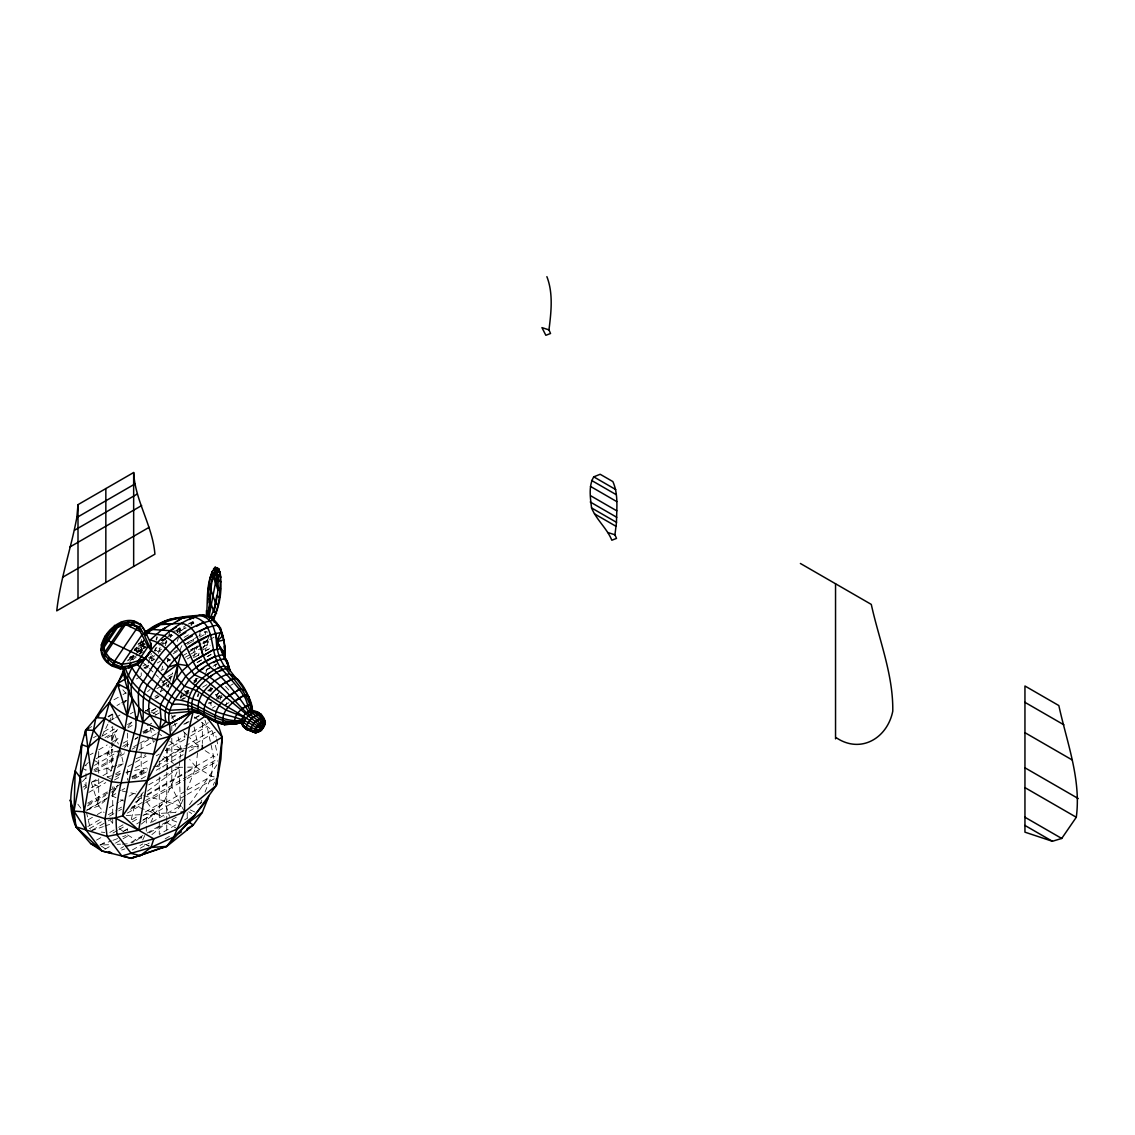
<?xml version="1.0" encoding="UTF-8"?>
<svg xmlns="http://www.w3.org/2000/svg" width="1135" height="1135" viewBox="0 0 1135 1135"><rect width="100%" height="100%" fill="white"/><g stroke="black" fill="none" stroke-linecap="round" stroke-linejoin="round"><path stroke-width="0.75" stroke-dasharray="5 3.75" d="M180.295 632.933L179.869 627.811L186.211 627.967M210.145 690.96L210.245 687.441M111.4 779.348L107.172 776.922L106.704 768.069L107.641 753.441L109.896 746.873M194.085 726.996L198.185 746.036L196.085 767.061L187.005 789.534M205.052 792.088L211.493 776.141L213.493 756.151L210.656 742.971M136.384 651.93L136.867 647.205L138.527 648.766M179.798 760.748L179.075 767.303L180.508 805.595L175.528 812.575M179.968 759.116L181.047 749.299L177.5 734.558M140.74 652.71L142.357 643.502L144.23 639.275M161.865 669.494L162.645 666.16M131.263 819.442L134.597 805.68L143.336 792.06M141.577 639.544L137.491 651.887L143.322 648.511L145.152 642.992L136.597 647.929M140.116 652.852L143.492 642.651M148.16 663.166L151.381 653.419M156.034 639.36L156.942 636.636M153.963 658.243L150.444 658.187L152.033 653.377M156.389 640.239L157.41 637.161M155.523 647.83L154.445 651.079L160.319 647.688M158.418 653.306L160.021 648.44L155.708 650.937M165.27 643.517L166.334 640.282M165.27 645.787L166.859 640.991L159.652 645.148M169.739 632.28L168.689 635.472L174.634 632.039M167.469 661.946L168.491 658.853M178.521 628.577L177.145 632.72L189.275 625.726M178.777 634.11L180.593 628.591M160.503 691.953L164.121 681.071M177.244 641.417L178.351 638.083M167.881 687.228L169.001 683.866M169.555 682.192L172.662 672.771M180.124 650.27L181.529 646.014L185.629 643.644M191.134 625.853L192.51 621.725M192.879 641.757L193.83 638.92M193.674 652.455L195.362 647.333M199.065 636.167L200.171 632.819M180.238 697.841L181.302 694.648M193.56 657.619L197.433 645.928L190.141 650.142M180.692 698.167L181.784 694.847M198.214 655.675L199.051 653.15M205.18 634.664L206.116 631.812L199.292 635.756M186.75 695.258L188.424 690.222L185.445 691.953M193.347 684.164L194.667 680.191M194.553 683.128L196.142 678.347L196.695 681.681M195.305 682.22L196.412 678.9M197.249 696.649L198.341 693.329M198.057 696.493L198.795 694.237M205.648 673.566L208.258 665.692M215.352 666.798L216.303 663.947L212.344 666.245M209.961 691.499L211.266 687.54M211.025 691.428L212.018 688.406M211.039 703.657L211.578 702.04L209.053 703.487M216.459 697.131L217.452 694.166M218.19 698.025L218.927 695.755M220.077 700.068L221.112 696.918M225.978 705.133L226.83 702.565M112.138 740.29L114.394 733.721L117.43 729.535M112.266 794.486L117.558 785.108M183.104 799.182L180.508 805.595L150.274 823.059M200.54 803.254L201.831 800.061M213.281 785.25L214.515 782.171M170.477 637.544L171.669 634.635L168.491 635.643M202.512 649.177L208.797 637.146M142.669 840.056L144.854 835.346L131.688 842.95M150.685 822.747L155.069 813.298L164.447 800.913L179.075 767.303L185.885 767.203M101.824 736.473L108.038 723.875M108.818 722.3L112.72 714.426L108.208 717.036M156.9 647.191L154.828 650.71L160.801 651.22M113.997 743.638L107.641 753.441L98.334 756.861M114.905 742.233L120.097 735.593M189.474 804.729L216.955 764.806M219.949 690.903L217.225 694.719L221.992 697.628M129.887 661.492L135.178 654.838M127.985 726.627L133.618 720.214M216.203 699.359L219.438 695.712L216.586 697.344M82.444 781.547L85.792 777.986M84.174 789.279L86.544 786.995M166.448 686.505L168.888 684.263M147.522 691.74L150.104 689.385M84.728 765.855L88.416 762.507M136.228 653.505L141.265 649.348L147.905 646.751M137.491 652.469L141.265 649.362L145.252 647.801M134.285 649.333L136.867 647.205M108.577 797.323L86.019 810.347L98.702 805.935L105.058 800.813M131.859 807.879L134.597 805.68L164.348 817.058M151.877 834.608L170.534 819.569M141.293 824.109L155.069 813.298L146.046 800.813M124.524 747.27L128.581 744.163M135.349 738.97L138.044 736.899M143.464 732.742L150.231 727.549L162.83 736.445M147.536 791.109L179.075 767.303L174.861 764.394M212.387 708.141L215.239 706.211M138.243 646.283L142.357 643.502L144.358 645.404L135.519 650.497M129.461 657.874L133.519 655.25M138.342 643.616L142.655 641.133M140.541 642.68L146.372 639.303M137.959 644.567L144.017 641.076M144.102 644.056L134.285 649.717L139.931 654.214L144.755 646.95L139.619 644.283M134.1 650.61L145.45 644.07M136.824 651.533L147.422 645.418M137.718 652.157L145.039 647.929M176.946 629.499L179.869 627.811M129.702 658.116L133.944 655.661M176.124 631.173L186.551 625.158M188.041 624.293L195.376 620.065M129.546 658.953L137.094 654.597M161.099 640.736L165.625 638.125M167.143 637.26L171.669 634.635M137.917 654.909L127.56 660.896L130.397 656.37L133.348 659.832M139.392 654.058L143.833 651.504M162.603 640.665L168.519 637.246M177.4 632.124L180.351 630.422L183.544 630.606M162.475 641.19L165.412 639.502M169.81 636.962L172.747 635.26M190.793 624.846L193.815 623.101L193.049 620.561M131.788 659.875L136.243 657.307M158.602 644.396L166.022 640.112M162.546 644.425L168.462 641.02M157.311 651.689L161.766 649.106M148.529 657.917L153.055 655.306L151.239 660.797L154.161 659.095M184.154 637.345L188.68 634.735M150.444 658.187L154.885 655.619M143.01 666.018L145.975 664.301M151.891 660.896L154.857 659.18M186.991 642.85L197.93 636.551M144.003 668.004L148.486 665.408M183.998 644.907L192.978 639.729M144.173 668.189L148.628 665.621M145.323 668.657L148.387 666.883M174.024 652.086L179.968 648.652M187.502 644.297L193.617 640.764M199.732 637.232L207.393 632.819M157.311 662.968L160.191 661.308M173.13 653.845L177.273 651.447M136.455 678.914L140.868 676.361M167.455 661.024L170.42 659.307M203.279 642.552L209.11 639.189L205.236 650.866L209.606 648.355M191.233 649.731L201.15 643.999M202.597 643.162L208.386 639.828M191.12 650.426L197.944 646.482M203.576 643.233L208.173 640.58M209.705 639.686L214.316 637.033M182.423 655.902L187.02 653.249M188.538 652.355L206.896 641.757L209.805 643.531M161.014 670.672L163.951 668.969M185.402 657.236L189.8 654.696M190.921 654.044L201.491 647.957M202.683 647.262L210.188 642.921M113.94 699.784L121.516 695.414M123.034 694.535L126.056 692.79M187.176 658.981L191.276 656.612M192.638 655.817L198.1 652.668M202.527 650.114L210.159 645.716M194.539 657.307L199.136 654.654M205.279 651.121L209.876 648.468M116.976 705.488L119.984 703.743M121.502 702.877L126.013 700.267M167.909 676.361L173.428 673.183M169.299 677.581L172.194 675.907M163.057 681.553L167.526 678.971M169.016 678.12L171.981 676.403M197.135 662.358L201.392 659.903M207.052 656.626L211.309 654.171M161.936 682.958L164.972 681.199M166.49 680.319L171.044 677.694M197.135 662.627L201.689 660.002M207.762 656.498L210.798 654.739M107.995 716.469L114.025 712.979M162.348 685.086L166.873 682.476M156.857 688.661L161.354 686.065M162.858 685.199L167.356 682.603M88.672 728.315L91.68 726.57M160.602 687.356L168.065 683.057M109.769 720.924L114.209 718.356M115.685 717.504L121.601 714.085M160.532 691.584L165.1 688.945M154.885 696.592L157.864 694.875M154.871 698.295L160.872 694.833M155.935 698.365L158.971 696.62M207.067 669.281L211.025 666.997M130.27 713.901L133.32 712.127M205.946 670.374L211.635 667.096M213.054 666.273L217.324 663.805M93.496 737.707L96.447 736.005M103.838 731.734L112.72 726.613L112.72 745.738M193.773 680.83L198.157 678.29M145.422 711.063L149.919 708.467M102.561 735.92L115.94 728.202M145.663 711.035L150.118 708.467M104.973 737.58L120.012 728.911M127.517 724.57L133.533 721.094M151.579 710.68L156.091 708.07M151.537 711.304L157.623 707.8M185.033 691.967L188.084 690.208M107.172 737.892L114.394 733.721L118.324 744.12M186.041 692.393L188.878 690.761M182.792 695.5L188.523 692.194M127.787 727.932L133.774 724.47M153.268 713.22L157.765 710.623M180.266 697.642L184.764 695.046M186.254 694.18L189.261 692.449M181.345 699.415L184.267 697.727M202.64 687.186L207.407 684.362M154.998 715.39L159.581 712.752M182.494 699.529L185.544 697.755M90.247 754.718L93.07 753.087M98.702 749.838L107.172 744.943M112.734 741.737L116.721 739.438M147.408 725.676L151.877 723.094M207.904 690.789L213.054 687.824M208.031 690.86L213.408 687.767M96.205 758.747L112.72 749.214L112.72 768.395M123.218 743.141L130.724 738.814M142.726 731.891L150.231 727.549L152.019 735.863M143.563 733.409L152.473 728.259M171.796 717.107L174.776 715.39M122.722 746.39L128.808 742.872M134.895 739.353L137.945 737.594M145.564 733.196L153.182 728.798M171.456 718.242L177.542 714.738M230.604 685.37L233.299 683.809M215.65 695.117L218.53 693.442M94.475 765.387L118.948 751.256M217.395 697.784L221.637 695.344M208.301 703.175L209.564 702.452M94.006 769.7L115.33 757.4M116.862 756.52L124.481 752.122M133.618 746.844L138.186 744.205M139.704 743.326L150.373 737.168M151.891 736.289L156.46 733.65M217.806 699.16L222.091 696.691M93.992 771.162L118.352 757.088M119.884 756.208L125.971 752.689M132.071 749.171L135.164 747.497M148.827 739.495L141.18 744.021L141.208 778.936L145.706 776.34M172.79 725.776L179.287 721.917M138.938 750.121L155.367 740.644M183.742 724.258L188.226 721.676M194.198 718.228L198.682 715.632M189.19 721.59L184.792 724.116L187.147 725.478M195.036 718.214L200.881 714.837M225.127 704.863L228.958 702.65M83.025 787.165L86.019 785.434L83.664 784.086M91.651 782.185L98.702 778.113L98.702 805.935L104.094 812.617M102.945 775.673L111.4 770.778L111.4 742.503M117.387 767.331L123.374 763.869L120.466 750.377M91.453 787.633L103.597 780.625M115.756 773.616L121.828 770.097M127.9 766.593L133.973 763.089M135.491 762.209L146.117 756.08M168.718 745.567L184.792 736.274M192.113 732.061L208.329 722.697M88.828 792.386L105.754 782.611M115.543 776.964L121.076 773.772M114.422 780L120.395 776.553M126.382 773.091L129.376 771.374M135.349 767.913L150.302 759.287M156.275 755.839L159.269 754.108M165.242 750.661L189.162 736.842M190.666 735.977L207.109 726.485L212.202 730.387L213.99 738.672M131.93 776.737L147.068 767.998M162.22 759.258L212.202 730.387L211.096 727.124M87.764 803.154L107.641 791.677M109.173 790.797L119.87 784.611M132.114 777.546L147.408 768.721M159.638 761.656L181.047 749.299L198.185 746.036L189.545 737.594M88.445 804.147L108.165 792.769M112.72 790.144L117.26 787.52M132.426 778.752L147.607 769.998M87.423 805.992L105.754 795.394M111.4 792.145L115.713 789.648L120.651 790.698M134.469 778.794L147.905 771.034M156.871 765.87L186.736 748.632M188.226 747.766L215.097 732.245L216.189 737.282M87.225 810.106L106.718 798.856M112.72 795.394L115.713 793.663M121.715 790.201L124.708 788.456M156.204 770.282L183.189 754.704M189.19 751.242L198.185 746.036M88.104 819.825L95.68 815.441M97.199 814.575L103.257 811.071M109.329 807.567L118.423 802.317M119.941 801.438L122.977 799.693M129.035 796.188L136.626 791.804M148.756 784.81L179.075 767.303L175.684 767.189M87.778 826.592L99.511 819.811M108.307 814.731L117.118 809.652M118.579 808.801L121.516 807.113M137.647 797.792L142.045 795.252M109.57 816.15L117.089 811.809M118.607 810.929L121.615 809.198M138.186 799.622L141.194 797.891M147.224 794.415L186.381 771.8M187.885 770.935L213.493 756.151L217.083 757.967M89.381 828.663L103.101 820.747M135.108 802.261L141.208 798.742M147.309 795.224L185.416 773.219M186.934 772.339L196.085 767.061L211.493 776.141L216.374 777.56M92.29 830.111L106.874 821.683M108.336 820.846L112.72 818.307M131.674 807.368L134.597 805.68M130.397 809.298L186.466 776.936M187.97 776.056L216.757 759.443M127.319 813.114L144.188 803.367M145.72 802.488L185.601 779.461M187.133 778.582L217.821 760.861M96.503 840.127L102.42 836.722M109.797 832.452L117.189 828.195M118.664 827.344L123.091 824.776M131.958 819.669L139.335 815.398M145.237 811.993L164.447 800.913L183.742 807.042M113.018 833.005L117.487 830.423M118.976 829.557L124.949 826.11M132.412 821.811L136.881 819.229M142.854 815.781L186.126 790.797M187.615 789.932L211.493 776.141M123.289 831.317L127.886 828.649M143.237 819.796L185.757 795.238M187.218 794.401L214.841 778.454M108.563 844.71L99.979 845.107L106.094 841.574M124.467 830.976L127.517 829.203L127.517 833.501M136.711 823.911L141.293 821.258M142.826 820.378L155.069 813.298M104.931 849.235L113.997 844M115.515 843.135L121.559 839.645M123.062 838.765L130.624 834.395M120.679 848.342L123.616 846.653M130.936 842.425L145.606 833.955M147.068 833.104L167.597 821.258M149.224 832.82L176.989 816.789M197.462 804.985L201.846 802.445M132.341 849.973L142.811 843.915M175.726 824.918L159.269 834.424L159.269 820.364M184.707 819.74L187.701 818.009M140.272 848.214L149.224 843.05M165.143 838.836L169.555 836.282M136.115 758.648L145.677 754.732M99.979 845.107L111.315 840.922M112.932 840.326L121.034 837.318M122.665 836.722L125.9 835.53M90.828 830.948L103.328 826.592M104.902 826.053L112.72 823.329L112.72 786.853M121.658 850.016L124.921 848.881M92.886 781.859L100.831 779.107M95.198 771.686L116.706 765.558M161.213 639.913L165.838 638.735M107.172 776.922L113.968 775.162M115.671 774.723L122.466 772.963M118.366 765.132L123.374 763.869M118.863 750.76L107.641 753.441L111.4 755.612M125.928 772.254L146.727 767.941M212.458 689.215L208.868 689.825L209.024 691.385M171.74 631.372L180.351 630.422M126.255 815.54L142.159 814.547M143.918 814.433L177.5 812.305M165.554 750.207L181.047 749.299L183.189 751.838M117.16 844.327L120.594 844.156M122.31 844.085L127.46 843.844M189.077 623.257L193.815 623.101M187.587 767.175L196.085 767.061L189.644 759.443M153.665 766.494L163.837 766.82M204.186 631.713L207.336 631.869M101.313 832.083L104.803 832.466M203.42 641.261L206.896 641.757M122.296 791.052L138.754 794.557M143.648 795.663L164.447 800.913L169.512 816.448M144.486 844.199L149.423 845.66M172.052 820.165L178.096 822.534M111.4 795.692L119.132 799.026M120.679 799.693L123.772 801.012M190.212 809.936L196.667 812.83M151.508 712.283L157.708 715.163M145.493 710.311L150.061 712.496M188.722 811.752L191.73 813.483M93.439 759.897L98.702 762.947M106.704 768.069L111.4 770.778M82.259 768.097L86.019 770.268L86.019 765.359M166.76 822.705L177.557 828.933M98.702 786.683L91.311 782.412L98.702 805.935M146.302 844.738L149.125 846.369M127.517 834.92L137.108 840.723M205.151 750.632L213.493 756.151M163.653 756.634L173.471 763.415M101.299 846.043L106.591 849.732M169.839 741.396L181.047 749.299M194.312 716.994L200.001 721.207M201.42 722.271L207.109 726.485L210.301 741.325M119.445 828.593L123.488 831.756M184.154 690.648L188.169 693.868M167.597 658.442L170.236 660.683M141.265 649.362L142.627 650.653M142.967 662.499L158.531 677.269M159.666 678.347L169.001 687.186M183.373 731.55L188.311 736.374M225.525 686.363L228.83 690.052M122.864 689.81L126.127 693.513M166.973 658.57L168.987 660.939M215.622 694.421L217.367 696.564M110.563 820.648L112.72 823.329M77.847 804.204L81.692 809.298M113.826 786.825L115.713 789.648M184.565 811.865L171.796 787.435L171.796 765.628M171.612 714.979L173.485 719.845M204.91 720.072L207.109 726.485M174.747 723.094L175.528 726.372M86.416 812.064L90.431 829.231M210.528 702.693L211.153 705.615M216.544 738.956L218.346 747.355M215.423 745.312L217.565 755.257M152.374 737.523L153.807 744.163M195.929 678.375L196.568 681.653M202.342 722.669L202.342 743.496M187.218 812.589L187.218 819.413M184.792 732.799L184.792 739.75M171.796 725.889L171.796 731.153M171.796 738.119L171.796 763.954M167.256 748.135L167.256 765.501M166.76 748.064L166.76 765.43M166.76 772.467L166.76 832.92M159.269 761.131L159.269 769.899M159.269 776.922L159.269 818.605M146.302 818.023L146.302 824.62M146.302 826.266L146.302 831.217M141.208 672.814L141.208 675.722M141.208 793.791L141.208 802.218M141.208 836.495L141.208 838.183M127.517 733.167L127.517 750.363M127.517 769.672L127.517 780.199M112.72 714.341L112.72 721.392M111.4 735.437L111.4 740.744M98.702 751.469L98.702 773.048M86.019 773.644L86.019 788.868M126.283 700.65L122.58 704.409L126.283 700.635"/><path stroke-width="1.5" d="M248.976 729.706L247.288 730.032L242.947 726.272C238.591 719.703 245.046 712.34 251.275 710.467C258.198 710.694 263.788 715.419 265.349 722.158C264.682 727.237 260.397 731.891 255.318 732.756L246.21 729.181L242.947 726.272L241.471 721.193C215.565 726.939 198.284 700.706 172.577 704.48C158.801 692.449 141.194 684.036 131.93 667.494L127.546 677.496L128.553 689.413L127.219 715.66L124.779 729.663L111.429 781.731L105.044 818.761L107.045 836.452L121.871 856.017L131.362 858.344L166.76 846.412L173.811 836.992L184.565 811.865L184.792 758.833L189.488 726.826L193.461 710.368M216.374 779.135L216.345 785.377L194.738 815.228L166.76 846.412L160.773 848.171M144.925 632.606C161.312 618.419 183.203 616.05 203.959 615.113C222.928 620.178 225.837 641.431 224.333 658.073M206.386 616.745C208.202 600.5 205.279 581.276 215.153 567.23L218.729 568.649C223.382 585.362 220.403 604.983 213.011 620.419M224.432 659.705C226.688 647.007 223.226 635.884 217.934 624.988C188.935 630.138 165.001 653.448 151.991 679.298C139.562 691.328 144.457 707.389 142.783 722.442C136.966 753.725 126.24 783.987 122.722 815.767L138.711 830.21L153.807 838.85L177.557 828.933L194.738 815.228L207.691 799.068M144.755 630.748L151.225 644.226L151.083 650.185C146.131 661.464 133.405 665.876 121.942 666.742C112.209 664.869 102.618 656.399 103.257 645.914L105.087 651.774L109.187 657.491L114.309 661.662L114.28 664.046L112.762 666.273C78.343 648.709 129.574 597.748 145.493 632.011L143.989 634.238L142.343 634.323L121.856 664.514L108.705 658.229M225.042 659.322L224.56 645.687M228.149 669.664C230.377 661.223 221.736 656.356 220.857 648.667C213.196 637.09 217.367 618.632 199.192 615.284C170.449 624.633 149.323 647.475 136.143 673.949C122.552 691.853 142.003 714 134.001 733.409C126.396 766.607 112.266 800.43 117.146 834.863L131.234 853.435L140.258 855.648L143.28 853.903M104.108 656.03L102.675 655.349L106.775 661.067L112.762 666.273L120.438 668.969L121.942 666.742L122.027 664.273L114.309 661.662M124.609 668.146L109.4 702.409L85.664 730.046L81.663 744.532L80.301 777.617L74.002 811.099L75.974 826.819L90.601 843.532L101.909 850.98L131.362 858.344L159.269 848.611M209.45 619.128C217.594 604.586 220.133 585.263 216.374 568.961M616.489 522.327C616.589 508.75 618.589 494.335 612.857 481.58L600.174 474.274L593.733 476.842C588.398 486.021 590.356 497.896 591.562 507.941C596.442 519.844 606.941 528.314 611.822 540.217L616.518 538.401L614.943 534.798L616.489 522.327L591.562 507.941M81.45 748.022L81.663 744.532L88.431 747.128L99.596 737.636L109.4 702.409C125.914 720.753 151.764 721.917 170.534 736.147L189.488 726.826L205.634 715.887M216.87 721.519L222.247 737.225L220.885 759.088L216.345 785.377L184.565 811.865L138.711 830.21L107.045 836.452L75.974 826.819C63.702 800.147 76.159 771.303 81.663 744.532M106.066 653.15L104.392 657.974L103.654 656.711M119.7 667.721L120.438 668.969L129.021 667.82L130.709 662.996L145.422 658.555C163.369 672.8 175.301 695.599 199.008 700.82C214.799 717.448 239.258 713.489 255.914 727.606L263.093 727.223L265.349 722.158L260.837 713.986C253.743 715.064 246.451 721.676 246.21 729.181L255.318 732.756L260.582 730.954L264.568 725.237L262.27 726.556M128.283 666.557L129.021 667.82L137.378 664.642L139.123 659.733M216.828 778.681L216.345 785.377L222.247 737.225L206.669 717.221M207.833 602.713L208.216 597.833M207.038 616.745C213.11 602.075 207.364 583.39 216.927 569.756L218.729 568.649M120.154 625.513L123.318 624.903L105.087 651.774L103.413 656.597L101.582 650.738L103.086 648.496L103.512 642.807M76.825 517.517L78.003 504.649L133.66 472.529C135.108 501.032 152.643 525.604 154.913 554.178L56.75 610.843C60.283 579.063 70.994 548.801 76.825 517.517L134.852 484.021M209.01 589.462L208.755 583.901L210.954 584.312L211.351 585.433M1076.292 817.257C1081.357 779.419 1066.801 742.177 1058.841 705.559L1024.948 685.994L1024.948 832.168L1052.386 841.276L1061.722 838.453L1076.292 817.257L1024.948 787.619M85.054 735.069L85.664 730.046L88.672 728.315M206.556 616.816L206.442 610.658L208.641 611.07L209.039 612.191M548.971 329.874L541.948 327.618L545.85 335.293L550.546 333.491L548.971 329.874C551.142 312.309 553.398 293.468 546.886 276.656M145.351 635.401C158.276 622.136 175.968 616.915 194.099 616.929C218.232 624.108 207.393 654.101 222.361 669.508C229.412 678.219 237.669 685.852 243.614 695.67C246.948 698.493 247.756 710.368 251.275 710.467L259.66 713.915L264.001 721.449L263.022 728.017L260.582 730.954L256.51 732.529L250.636 730.94C250.849 724.47 257.134 718.668 263.292 717.802L263.93 718.611M194.865 710.936L159.709 728.741L161.085 718.866L160.106 707.36L160.929 703.955L172.066 684.859L181.912 671.14L192.78 661.634L212.628 650.185L220.857 648.667L222.999 651.135L224.12 654.81L216.742 641.672L220.346 632.706C199.788 635.969 180.905 650.625 168.42 667.039C160.432 682.206 143.961 696.393 150.019 715.291L159.709 728.741L147.351 780.454L138.711 830.21L115.245 818.051L105.044 818.761L84.231 811.837L74.002 811.099L70.186 799.905L75.974 826.819L101.909 850.98L111.883 853.421L109.23 851.576M136.81 716.965L136.314 720.101C142.797 707.602 133.192 692.676 143.322 681.525C148.657 673.339 153.112 664.628 158.815 656.697C172.094 639.246 192.155 623.654 214.018 620.178L216.7 623.285L217.636 626.35M101.909 850.98L86.331 830.423L84.231 811.837L90.942 772.921L99.596 737.636L93.481 730.33L85.664 730.046L90.942 772.921L111.429 781.731L121.317 782.866L147.351 780.454L222.247 737.225M124.368 669.522C123.261 683.242 130.667 697.642 139.25 707.999C147.28 717.107 160.773 716.242 169.541 724.173L170.534 736.147L147.351 780.454L122.722 815.767L115.245 818.051M84.231 811.837L80.301 777.617L93.481 730.33L95.879 717.66L123.63 673.665L123.147 667.933M208.074 590.654L210.273 576.977L212.486 577.389L212.883 578.51M210.911 576.623L211.748 572.508L213.948 572.92L214.359 574.04M208.343 596.216L207.705 594.414L209.436 585.844M211.167 577.318L211.72 574.58M211.99 573.203L212.415 571.118M219.92 571.458L220.857 577.445M213.777 611.453L216.828 595.364L219.679 597.563M213.976 612.035L215.707 603.465L210.386 588.512M211.905 620.207C220.176 607.537 219.991 591.009 220.445 576.325L218.005 575.246M172.066 684.859L181.288 652.724L172.492 641.474L164.121 635.529L147.848 633.018M132.242 699.344L127.219 715.66L117.444 683.625L124.722 679.326L123.871 669.309C128.964 692.534 150.558 702.253 168.633 713.475L192.567 711.219L200.299 713.489L217.253 722.654L224.517 724.612L241.656 723.009M206.825 616.83C212.529 601.224 206.598 581.46 217.352 567.642L216.927 569.756L214.472 570.579M140.258 855.648L150.998 847.448L153.807 838.85L125.843 846.327M171.598 624.378L181.926 618.305L195.504 616.121M182.125 623.966L182.338 623.342C204.669 629.925 196.284 658.697 213.905 669.834C226.943 682.461 239.059 696.138 248.608 711.617C255.46 714.128 261.632 719.916 263.093 727.223L262.128 729.55L254.538 731.025L246.181 727.563L242.918 724.726C244.479 718.271 250.509 712.596 257.007 711.688L261.575 714.937M193.56 618.532L194.099 616.929L189.602 619.568M184.21 715.703L169.541 724.173C165.057 706.736 180.678 693.301 188.935 679.751C199.079 670.444 211.053 660.173 225.184 658.825L230.306 671.211L227.184 661.123L222.73 654.824C208.585 656.91 196.256 666.798 185.743 676.19C177.315 690.009 161.369 703.714 165.951 721.519L159.709 728.741M208.258 665.692L208.585 664.713M221.949 670.742L222.361 669.508L225.454 668.714L229.582 669.849C238.407 682.192 252.126 695.627 252.452 710.794C249.501 696.805 243.131 679.212 228.773 673.892C213.309 678.432 194.369 695.23 198.696 712.78L215.891 722.044L219.509 722.371M225.908 682.433L234.349 678.446L238.052 679.482L238.705 680.688M228.944 696.152L239.116 689.512L241.528 688.888L245.316 690.846M234.377 691.811L234.193 692.35C224.191 697.77 212.132 709.772 215.891 722.044L224.517 724.612L237.073 723.747L240.237 722.257M234.718 701.473L243.614 695.67L245.727 695.117L249.019 696.819M239.031 698.99L239.343 698.039M243.33 696.507L243.614 695.67C233.455 700.451 219.807 711.461 223.311 724.087L241.84 722.654L243.982 727.095L241.528 722.03L222.559 722.598L215.026 720.342L197.674 710.794L191.46 709.034L169.399 710.297C152.672 698.451 131.66 689.442 125.347 667.862M245.344 706.835L249.487 704.878L251.615 705.984M247.941 705.771L248.125 705.232C241.571 708.325 232.774 715.419 235.03 723.548L242.351 722.867M254.226 712.553L250.381 710.694L245.642 713.716L205.804 680.049L194.284 674.658L187.658 665.678L181.288 652.724M257.943 714.908L254.353 712.156L248.31 715.972L245.642 713.716M256.95 720.81L260.908 718.228L263.689 723.846L262.682 725.265L257.219 725.903C238.832 711.432 216.7 703.005 198.795 687.626C178.067 676.73 175.031 645.361 150.132 640.012L161.383 630.166L171.782 623.839L182.338 623.342M259.064 719.122L255.46 721.661L248.31 715.972M259.461 724.598L261.476 722.342L264.838 721.505L263.689 723.846L262.582 722.796M261.476 722.342L255.914 727.606L254.566 732.16L258.624 731.493C265.108 723.548 252.779 716.185 246.763 712.78C231.299 698.465 218.516 679.908 199.051 670.899C188.197 658.201 187.814 637.572 170.278 630.677L152.317 629.499L147.493 630.592L145.379 632.535M103.796 647.631L118.579 625.825L110.436 631.798L101.966 646.085L101.582 650.738L101.143 649.036M121.871 856.017L150.998 847.448L166.76 846.412L193.276 825.031L202.3 812.405L208.925 796.004M104.562 639.019L103.64 641.261L110.62 630.975M212.94 573.161L212.387 574.31L212.302 571.359M263.022 728.017L265.207 723.421M263.618 726.939L261.745 729.692L256.51 732.529M107.158 634.295L105.47 636.778L106.208 638.04L104.59 636.352M105.158 654.484L126.425 623.115L127.163 624.378L133.121 624.562L139.421 626.974L143.989 634.238L151.083 650.185L145.195 658.499M114.408 625.385L116.919 627.499L127.163 624.378L128.681 622.15L134.625 622.335L140.924 624.747L145.493 632.011M108.293 658.839L109.187 657.491L107.513 662.315L106.775 661.067M130.099 626.662L132.384 623.314L133.121 624.562L134.625 622.335L133.887 621.072M112.521 664.287L112.024 665.025L118.153 667.181M113.911 662.23L137.775 627.059L139.421 626.974L140.924 624.747L140.229 623.512M99.596 737.636L119.672 748.149L129.149 750.959L153.807 754.179L192.312 711.659M93.481 730.33L104.973 718.214C120.792 729.464 138.952 735.806 157.808 739.708L170.534 736.147M222.871 635.614L216.742 641.672C216.132 669.92 246.38 683.795 251.275 710.467M150.019 715.291L142.783 722.442L139.25 707.999M262.015 728.897L258.369 731.706L258.666 730.827L259.277 731.394M155.069 625.981L152.856 627.825L155.055 625.981L161.071 624.179L171.782 623.839L160.915 624.633L169.597 619.526M228.788 668.657L228.022 667.21L223.638 666.004C205.733 671.75 183.53 690.619 188.651 711.205L200.299 713.489M219.835 670.969L222.361 669.508C207.123 676.346 187.644 692.776 192.567 711.219L194.326 712M226.035 682.078C214.714 688.746 200.484 702.253 204.868 716.554L206.442 717.263M158.687 624.846C163.624 620.703 170.392 618.603 176.762 618.206L173.513 619.242M105.016 639.232L145.422 658.555L137.378 664.642L136.64 663.379M255.46 721.661L258.482 724.641L264.001 721.449M162.943 675.297L177.855 664.131L187.658 665.678M202.3 812.405L189.105 822.194L173.811 836.992L150.998 847.448M162.901 622.931L165.639 620.916M245.401 706.651L240.847 709.857M196.071 667.153L205.619 661.35M177.5 620.902L181.926 618.305M196.809 626.151L203.732 622.079M199.519 631.713L207.762 626.875M200.398 640.523L210.67 634.479M204.087 655.207L212.628 650.185M206.811 661.052L214.926 656.271M213.55 662.57L217.537 660.23M169.541 724.173L190.524 712.042L196.014 711.645M74.612 530.201L137.051 494.151M69.987 546.928L141.676 505.543M62.538 577.318L149.139 527.321M174.535 659.151L177.344 657.534M98.901 715.915L95.879 717.66L104.973 718.214M206.896 674.601L209.592 673.055M217.65 668.401L220.332 666.841M209.72 676.801L212.245 675.339M220.247 685.71L231.568 679.17M236.648 690.931L239.116 689.512M224.517 724.612L226.617 723.406M227.298 723.903L223.694 723.577M251.786 718.455L258.085 714.482L260.795 718.583L262.27 717.731M255.318 732.756L257.106 731.72M131.362 858.344L134.299 856.641M178.45 833.587L181.373 831.898M152.317 629.499L159.482 625.442M161.383 630.166L165.767 627.683M170.278 630.677L176.195 627.329M178.904 636.409L185.771 632.521M183.175 641.062L192.354 635.87M187.318 647.971L199.136 640.778L202.839 655.533L192.78 661.634M199.051 670.899L203.647 668.302M139.562 661.776L145.422 658.555M117.203 626.733L115.77 627.456L102.349 647.248L103.086 648.496M90.942 772.921L80.301 777.617L75.194 770.864L74.002 811.099L86.331 830.423M224.177 639.941L216.742 641.672L222.999 651.135L225.837 660.669M198.895 615.709L203.959 615.113L205.676 617.085M178.465 618.022L190.439 616.731M181.032 812.092L184.565 811.865M127.163 624.378L125.517 624.463L133.121 624.562M220.389 590.995L219.991 589.874L217.778 589.462L212.94 575.871M207.705 594.414L209.918 594.811L210.316 595.946M216.161 612.347L213.735 611.325L216.558 613.467M607.92 532.542L614.943 534.798M215.607 603.167L218.417 605.267M218.147 579.574L220.999 581.787M217.764 586.724L220.616 588.923M217.537 588.781L219.991 589.874M194.979 711.063L204.101 715.206M90.601 843.532L95.156 845.66M108.846 852.016L111.883 853.421M140.754 628.847L131.603 624.463L137.775 627.059L148.061 646.539L151.083 650.185L150.487 642.963L151.225 644.226L149.706 646.453L148.061 646.539L138.215 661.067L138.952 662.329M124.07 623.782L140.712 631.727M109.698 630.549L110.436 631.798M258.482 724.641L260.568 725.648L260.014 725.123M213.791 621.796L216.7 623.285M800.388 563.471L871.283 604.402C879.043 639.856 893.288 674.318 892.777 711.191C887.215 738.672 860.06 754.364 835.544 737.239L835.544 583.773M1024.948 702.338L1063.878 724.811M593.733 476.842L615.766 489.568M591.59 480.445L616.234 494.676M1024.948 732.671L1071.965 759.826M590.47 486.418L616.759 501.599M590.796 495.825L616.759 510.807M590.243 501.982L616.759 517.29M594.485 513.871L616.007 526.299M1024.948 767.785L1078.25 798.558M1024.948 817.228L1061.722 838.453M1024.948 825.443L1052.386 841.276M190.042 822.733L189.105 822.194L193.276 825.031L187.218 828.522L187.218 829.912M216.515 568.238L215.153 567.23L214.643 569.727L214.118 568.252M151.012 650.142L158.815 656.697L168.42 667.039L177.855 664.131L176.734 677.85L184.111 685.994L196.625 690.662L226.078 710.07L243.004 716.752L244.791 720.058M259.348 729.308L259.901 729.819C252.779 729.592 246.522 725.18 241.542 720.356C216.473 723.562 199.732 701.061 175.613 699.642L151.991 679.298L137.207 664.358M119.615 686.093L117.444 683.625L128.553 689.413L130.695 696.762M217.934 624.988L220.587 628.066L222.176 635.628M226.631 661.96L228.234 664.542L228.518 669.097M127.943 620.888L128.681 622.15C115.5 622.987 105.243 633.784 101.966 646.085L101.228 644.836L102.732 642.609L103.469 643.857M120.977 622.292L121.715 623.555L120.111 625.91L119.374 624.647M130.539 665.592L129.801 664.33L130.709 662.996L122.027 664.273L121.942 666.742M109.4 702.409L124.779 729.663M232.547 674.942L233.214 676.176M263.76 720.172L264.725 722.342M218.587 569.373L219.708 572.508L217.494 572.111L217.707 571.047L208.883 617.525L207.535 613.737M216.118 570.479L215.693 569.288L213.493 568.89L213.905 570.068M216.487 570.976L218.644 577.048M214.841 570.267L218.388 580.255M214.657 572.182L218.034 581.673M213.465 574.622L218.005 587.391M211.748 572.508L212.146 573.629M209.379 599.11L213.948 611.935M214.416 618.518L214.018 617.397L211.564 616.305L211.805 616.986M224.006 651.022L225.085 654.313L224.347 646.468M224.773 657.179L225.482 659.506M251.317 708.495L252.084 711.39M215.664 632.876L216.884 648.809M835.544 737.778L835.544 738.871M202.342 745.241L202.342 748.703M167.256 765.501L167.256 768.962M133.66 472.529L133.66 566.45M105.839 488.547L105.839 582.51M78.003 504.649L78.003 598.571M151.749 628.733L149.167 630.89L151.749 628.733"/></g></svg>
